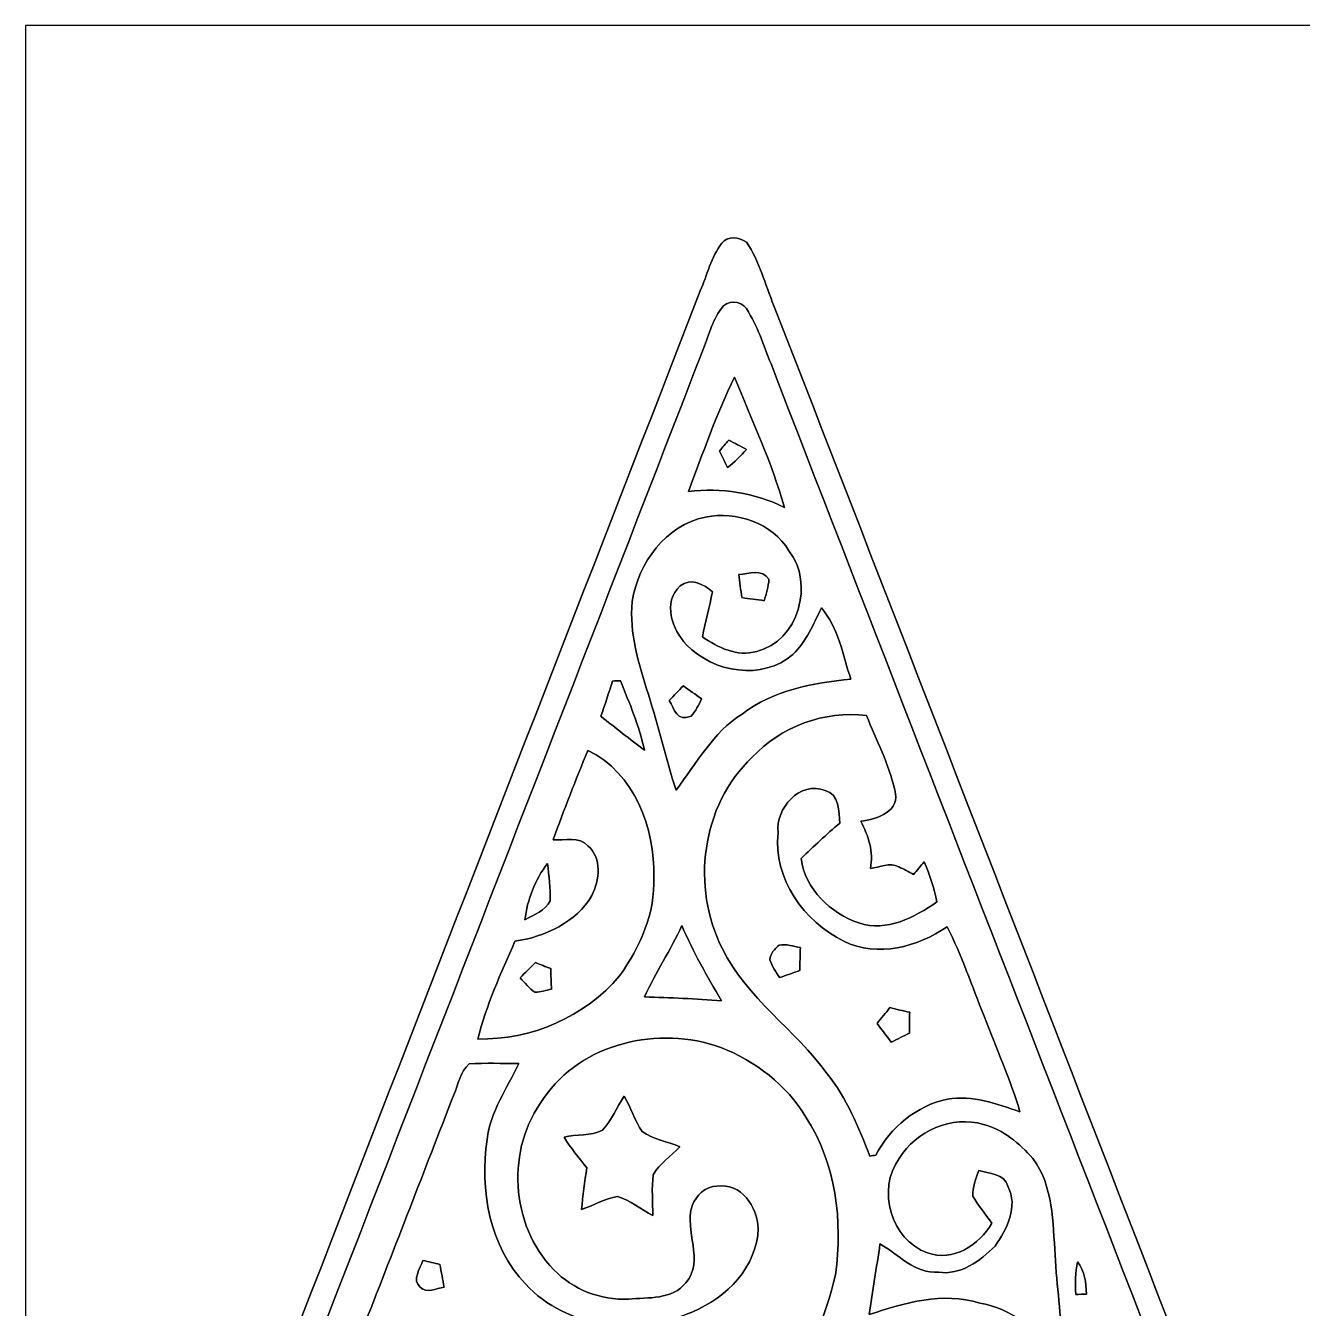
# Model space of a CAD drawing. Header units: centimetres. Extents: x -16.8 to 16.8, y -16.7 to 16.7.
# Drawn here: x -16.77 to -0.49, y 0.3 to 16.67 of the extents above; entities that cross this region are included whole.
import ezdxf

# ---------------------------------------------------------------- set-up
doc = ezdxf.new("R2010")
doc.units = ezdxf.units.CM
doc.header["$MEASUREMENT"] = 0
doc.layers.add('Layer 1', color=7, linetype='Continuous')

msp = doc.modelspace()

# ---------------------------------------------------------------- linework, layer by layer
at = {"layer": 'Layer 1', "color": 7}
for points, knots in [([(-16.77458, 16.66875), (-16.77458, 16.66875), (16.77458, 16.66875), (16.77458, 16.66875), (16.77458, 16.66875), (16.77458, 16.66875), (16.77458, -16.66875), (16.77458, -16.66875), (16.77458, -16.66875), (16.77458, -16.66875), (-16.77458, -16.66875), (-16.77458, -16.66875), (-16.77458, -16.66875), (-16.77458, -16.66875), (-16.77458, 16.66875), (-16.77458, 16.66875), (-16.77458, 16.66875), (-16.77458, 16.66875), (-16.77458, 16.66875), (-16.77458, 16.66875)], [0, 0, 0, 0, 0.16666667, 0.16666667, 0.16666667, 0.16666667, 0.33333333, 0.33333333, 0.33333333, 0.33333333, 0.5, 0.5, 0.5, 0.5, 0.66666667, 0.66666667, 0.66666667, 0.66666667, 1, 1, 1, 1]), ([(-7.89446, 13.89133), (-8.03275, 13.71424), (-8.08143, 13.48669), (-8.16822, 13.28244), (-8.16822, 13.28244), (-10.81546, 6.47418), (-13.45706, -0.3362), (-16.09901, -7.14622), (-16.09901, -7.14622), (-16.17733, -7.29686), (-16.14488, -7.5759), (-15.93003, -7.56779), (-15.93003, -7.56779), (-13.62816, -7.57167), (-11.32558, -7.55967), (-9.02335, -7.57167), (-9.02335, -7.57167), (-8.99654, -7.59636), (-8.96938, -7.62141), (-8.94256, -7.64681), (-8.94256, -7.64681), (-8.92281, -8.12306), (-9.03746, -8.61131), (-8.90482, -9.07874), (-8.90482, -9.07874), (-8.77111, -9.19621), (-8.57462, -9.13483), (-8.41446, -9.15811), (-8.41446, -9.15811), (-7.82179, -9.15987), (-7.22912, -9.14894), (-6.63646, -9.16023), (-6.63646, -9.16023), (-6.52251, -9.00218), (-6.51616, -8.80251), (-6.49288, -8.6166), (-6.49288, -8.6166), (-6.64245, -8.68786), (-6.78886, -8.78911), (-6.9663, -8.76265), (-6.9663, -8.76265), (-7.49582, -8.77676), (-8.02605, -8.77746), (-8.55521, -8.76124), (-8.55521, -8.76124), (-8.67798, -8.77817), (-8.85155, -8.73795), (-8.87977, -8.59614), (-8.87977, -8.59614), (-8.95773, -8.16187), (-8.84449, -7.71596), (-8.92034, -7.28239), (-8.92034, -7.28239), (-11.00949, -7.28733), (-13.09899, -7.28345), (-15.18814, -7.28627), (-15.18814, -7.28627), (-15.33807, -7.25911), (-15.54445, -7.32578), (-15.65593, -7.18891), (-15.65593, -7.18891), (-15.73036, -7.10918), (-15.71061, -6.99382), (-15.67674, -6.90139), (-15.67674, -6.90139), (-13.16461, -0.42968), (-10.65001, 6.04097), (-8.13999, 12.51373), (-8.13999, 12.51373), (-8.06485, 12.69541), (-8.0204, 12.89438), (-7.90434, 13.05631), (-7.90434, 13.05631), (-7.83061, 13.16637), (-7.65563, 13.16778), (-7.58014, 13.05948), (-7.58014, 13.05948), (-7.44079, 12.84005), (-7.36141, 12.59099), (-7.26652, 12.35075), (-7.26652, 12.35075), (-4.87504, 6.17185), (-2.46803, -0.00106), (-0.07796, -6.18067), (-0.07796, -6.18067), (0.04516, -6.50346), (0.1972, -6.81814), (0.26317, -7.15963), (0.26317, -7.15963), (0.11959, -7.22701), (-0.02434, -7.31485), (-0.19226, -7.28521), (-0.19226, -7.28521), (-2.31775, -7.29333), (-4.44324, -7.26934), (-6.56872, -7.2958), (-6.56872, -7.2958), (-6.57437, -7.39493), (-6.57931, -7.49441), (-6.58354, -7.5946), (-6.58354, -7.5946), (-4.21323, -7.51911), (-1.83868, -7.61048), (0.53164, -7.54803), (0.53164, -7.54803), (0.74154, -7.48806), (0.67663, -7.22348), (0.60466, -7.08025), (0.60466, -7.08025), (-2.01154, -0.35736), (-4.61398, 6.37117), (-7.22912, 13.09441), (-7.22912, 13.09441), (-7.34307, 13.36604), (-7.4108, 13.66026), (-7.58014, 13.90544), (-7.58014, 13.90544), (-7.66833, 13.97035), (-7.82567, 13.99222), (-7.89446, 13.89133), (-7.89446, 13.89133), (-7.89446, 13.89133), (-7.89446, 13.89133), (-7.89446, 13.89133)], [0, 0, 0, 0, 0.03125, 0.03125, 0.03125, 0.03125, 0.0625, 0.0625, 0.0625, 0.0625, 0.09375, 0.09375, 0.09375, 0.09375, 0.125, 0.125, 0.125, 0.125, 0.15625, 0.15625, 0.15625, 0.15625, 0.1875, 0.1875, 0.1875, 0.1875, 0.21875, 0.21875, 0.21875, 0.21875, 0.25, 0.25, 0.25, 0.25, 0.28125, 0.28125, 0.28125, 0.28125, 0.3125, 0.3125, 0.3125, 0.3125, 0.34375, 0.34375, 0.34375, 0.34375, 0.375, 0.375, 0.375, 0.375, 0.40625, 0.40625, 0.40625, 0.40625, 0.4375, 0.4375, 0.4375, 0.4375, 0.46875, 0.46875, 0.46875, 0.46875, 0.5, 0.5, 0.5, 0.5, 0.53125, 0.53125, 0.53125, 0.53125, 0.5625, 0.5625, 0.5625, 0.5625, 0.59375, 0.59375, 0.59375, 0.59375, 0.625, 0.625, 0.625, 0.625, 0.65625, 0.65625, 0.65625, 0.65625, 0.6875, 0.6875, 0.6875, 0.6875, 0.71875, 0.71875, 0.71875, 0.71875, 0.75, 0.75, 0.75, 0.75, 0.78125, 0.78125, 0.78125, 0.78125, 0.8125, 0.8125, 0.8125, 0.8125, 0.84375, 0.84375, 0.84375, 0.84375, 0.875, 0.875, 0.875, 0.875, 0.90625, 0.90625, 0.90625, 0.90625, 0.9375, 0.9375, 0.9375, 0.9375, 1, 1, 1, 1]), ([(-8.31956, 10.7248), (-7.89905, 10.77136), (-7.47571, 10.70751), (-7.09577, 10.52089), (-7.09577, 10.52089), (-7.25664, 11.09239), (-7.50958, 11.63355), (-7.73113, 12.18318), (-7.73113, 12.18318), (-7.96572, 11.71399), (-8.13153, 11.21339), (-8.31956, 10.7248), (-8.31956, 10.7248), (-8.31956, 10.7248), (-8.31956, 10.7248), (-8.31956, 10.7248)], [0, 0, 0, 0, 0.2, 0.2, 0.2, 0.2, 0.4, 0.4, 0.4, 0.4, 0.6, 0.6, 0.6, 0.6, 1, 1, 1, 1]), ([(-7.80591, 11.37885), (-7.73042, 11.34004), (-7.65493, 11.30124), (-7.57978, 11.26102), (-7.57978, 11.26102), (-7.65246, 11.176), (-7.73218, 11.09663), (-7.82214, 11.02995), (-7.82214, 11.02995), (-7.85566, 11.10015), (-7.88917, 11.17), (-7.92304, 11.23985), (-7.92304, 11.23985), (-7.88423, 11.28607), (-7.84507, 11.33263), (-7.80591, 11.37885)], [0, 0, 0, 0, 0.2, 0.2, 0.2, 0.2, 0.4, 0.4, 0.4, 0.4, 0.6, 0.6, 0.6, 0.6, 1, 1, 1, 1]), ([(-8.10154, 10.39671), (-8.60601, 10.29617), (-8.96197, 9.8104), (-9.03781, 9.32004), (-9.03781, 9.32004), (-9.07768, 8.91328), (-8.95209, 8.51676), (-8.83109, 8.134), (-8.83109, 8.134), (-8.70444, 7.72936), (-8.60778, 7.31591), (-8.47831, 6.91197), (-8.47831, 6.91197), (-8.21796, 7.25135), (-8.0077, 7.64787), (-7.63623, 7.88317), (-7.63623, 7.88317), (-7.24006, 8.18903), (-6.73382, 8.27934), (-6.24805, 8.32802), (-6.24805, 8.32802), (-6.35106, 8.63529), (-6.40433, 8.98631), (-6.62305, 9.23643), (-6.62305, 9.23643), (-6.72712, 9.03041), (-6.81708, 8.80639), (-6.98712, 8.64447), (-6.98712, 8.64447), (-7.3727, 8.3058), (-8.00382, 8.41199), (-8.34355, 8.76617), (-8.34355, 8.76617), (-8.52805, 8.95985), (-8.65258, 9.30698), (-8.42398, 9.51759), (-8.42398, 9.51759), (-8.29628, 9.63013), (-8.11953, 9.53876), (-8.01194, 9.4428), (-8.01194, 9.4428), (-8.05427, 9.2516), (-8.10154, 9.06145), (-8.14246, 8.86954), (-8.14246, 8.86954), (-7.94244, 8.73125), (-7.69938, 8.6106), (-7.44855, 8.68257), (-7.44855, 8.68257), (-6.91762, 8.81062), (-6.70948, 9.55181), (-7.03721, 9.96597), (-7.03721, 9.96597), (-7.24747, 10.31981), (-7.71137, 10.47715), (-8.10154, 10.39671), (-8.10154, 10.39671), (-8.10154, 10.39671), (-8.10154, 10.39671), (-8.10154, 10.39671)], [0, 0, 0, 0, 0.0625, 0.0625, 0.0625, 0.0625, 0.125, 0.125, 0.125, 0.125, 0.1875, 0.1875, 0.1875, 0.1875, 0.25, 0.25, 0.25, 0.25, 0.3125, 0.3125, 0.3125, 0.3125, 0.375, 0.375, 0.375, 0.375, 0.4375, 0.4375, 0.4375, 0.4375, 0.5, 0.5, 0.5, 0.5, 0.5625, 0.5625, 0.5625, 0.5625, 0.625, 0.625, 0.625, 0.625, 0.6875, 0.6875, 0.6875, 0.6875, 0.75, 0.75, 0.75, 0.75, 0.8125, 0.8125, 0.8125, 0.8125, 0.875, 0.875, 0.875, 0.875, 1, 1, 1, 1]), ([(-7.67891, 9.66329), (-7.54627, 9.67775), (-7.38364, 9.73596), (-7.29298, 9.60367), (-7.29298, 9.60367), (-7.29721, 9.50948), (-7.32896, 9.41987), (-7.35259, 9.32956), (-7.35259, 9.32956), (-7.44961, 9.34367), (-7.54239, 9.35496), (-7.63834, 9.36837), (-7.63834, 9.36837), (-7.65246, 9.46644), (-7.66621, 9.56557), (-7.67891, 9.66329)], [0, 0, 0, 0, 0.2, 0.2, 0.2, 0.2, 0.4, 0.4, 0.4, 0.4, 0.6, 0.6, 0.6, 0.6, 1, 1, 1, 1]), ([(-9.28758, 8.30404), (-9.33626, 8.15411), (-9.38495, 8.00347), (-9.43681, 7.85424), (-9.43681, 7.85424), (-9.25371, 7.70749), (-9.06745, 7.56461), (-8.88083, 7.42209), (-8.88083, 7.42209), (-8.94891, 7.72795), (-9.06956, 8.0197), (-9.18774, 8.30897), (-9.18774, 8.30897), (-9.21279, 8.30792), (-9.26253, 8.30545), (-9.28758, 8.30404), (-9.28758, 8.30404), (-9.28758, 8.30404), (-9.28758, 8.30404), (-9.28758, 8.30404)], [0, 0, 0, 0, 0.16666667, 0.16666667, 0.16666667, 0.16666667, 0.33333333, 0.33333333, 0.33333333, 0.33333333, 0.5, 0.5, 0.5, 0.5, 0.66666667, 0.66666667, 0.66666667, 0.66666667, 1, 1, 1, 1]), ([(-8.56474, 8.05674), (-8.50406, 8.11883), (-8.44479, 8.18197), (-8.38482, 8.24477), (-8.38482, 8.24477), (-8.30827, 8.18762), (-8.23066, 8.13153), (-8.15199, 8.07685), (-8.15199, 8.07685), (-8.19079, 7.99994), (-8.22537, 7.91845), (-8.28604, 7.8553), (-8.28604, 7.8553), (-8.46526, 7.77875), (-8.50124, 7.9502), (-8.56474, 8.05674)], [0, 0, 0, 0, 0.2, 0.2, 0.2, 0.2, 0.4, 0.4, 0.4, 0.4, 0.6, 0.6, 0.6, 0.6, 1, 1, 1, 1]), ([(-7.50782, 7.33107), (-8.15869, 6.71654), (-8.28675, 5.67161), (-7.88635, 4.88562), (-7.88635, 4.88562), (-7.57132, 4.25238), (-6.95995, 3.85374), (-6.55038, 3.29212), (-6.55038, 3.29212), (-6.30202, 2.97991), (-6.14751, 2.6095), (-6.00534, 2.24049), (-6.00534, 2.24049), (-5.98629, 2.24367), (-5.94889, 2.25002), (-5.93019, 2.25354), (-5.93019, 2.25354), (-5.74322, 2.60562), (-5.41055, 2.88819), (-5.01544, 2.96757), (-5.01544, 2.96757), (-4.69618, 3.0226), (-4.38926, 2.90759), (-4.09222, 2.80811), (-4.09222, 2.80811), (-4.21287, 3.22545), (-4.39455, 3.62091), (-4.54766, 4.02625), (-4.54766, 4.02625), (-4.70288, 4.40831), (-4.83129, 4.80236), (-5.02073, 5.16925), (-5.02073, 5.16925), (-5.4042, 4.90855), (-5.89527, 4.77308), (-6.33871, 4.98263), (-6.33871, 4.98263), (-6.84248, 5.23452), (-7.24076, 5.78309), (-7.17691, 6.36693), (-7.17691, 6.36693), (-7.21078, 6.67914), (-6.9028, 7.03615), (-6.57366, 6.90562), (-6.57366, 6.90562), (-6.39304, 6.86364), (-6.40539, 6.63116), (-6.38775, 6.49182), (-6.38775, 6.49182), (-6.55849, 6.34718), (-6.72218, 6.19513), (-6.88199, 6.0385), (-6.88199, 6.0385), (-6.83225, 5.64586), (-6.50381, 5.3407), (-6.14433, 5.21617), (-6.14433, 5.21617), (-5.79155, 5.09976), (-5.43207, 5.28779), (-5.1495, 5.4864), (-5.1495, 5.4864), (-5.18724, 5.66138), (-5.23981, 5.83283), (-5.31107, 5.99722), (-5.31107, 5.99722), (-5.35728, 5.9436), (-5.40209, 5.88857), (-5.44795, 5.83424), (-5.44795, 5.83424), (-5.51074, 5.86811), (-5.57248, 5.90409), (-5.63704, 5.93302), (-5.63704, 5.93302), (-5.7531, 5.99264), (-5.88116, 5.92914), (-5.99899, 5.91044), (-5.99899, 5.91044), (-5.95418, 6.12563), (-6.02615, 6.32813), (-6.1214, 6.51651), (-6.1214, 6.51651), (-5.92102, 6.53944), (-5.59858, 6.64175), (-5.68854, 6.91621), (-5.68854, 6.91621), (-5.76016, 7.24676), (-5.9242, 7.5505), (-6.04838, 7.86377), (-6.04838, 7.86377), (-6.58777, 7.9308), (-7.13775, 7.72513), (-7.50782, 7.33107), (-7.50782, 7.33107), (-7.50782, 7.33107), (-7.50782, 7.33107), (-7.50782, 7.33107)], [0, 0, 0, 0, 0.04, 0.04, 0.04, 0.04, 0.08, 0.08, 0.08, 0.08, 0.12, 0.12, 0.12, 0.12, 0.16, 0.16, 0.16, 0.16, 0.2, 0.2, 0.2, 0.2, 0.24, 0.24, 0.24, 0.24, 0.28, 0.28, 0.28, 0.28, 0.32, 0.32, 0.32, 0.32, 0.36, 0.36, 0.36, 0.36, 0.4, 0.4, 0.4, 0.4, 0.44, 0.44, 0.44, 0.44, 0.48, 0.48, 0.48, 0.48, 0.52, 0.52, 0.52, 0.52, 0.56, 0.56, 0.56, 0.56, 0.6, 0.6, 0.6, 0.6, 0.64, 0.64, 0.64, 0.64, 0.68, 0.68, 0.68, 0.68, 0.72, 0.72, 0.72, 0.72, 0.76, 0.76, 0.76, 0.76, 0.8, 0.8, 0.8, 0.8, 0.84, 0.84, 0.84, 0.84, 0.88, 0.88, 0.88, 0.88, 0.92, 0.92, 0.92, 0.92, 1, 1, 1, 1]), ([(-9.60332, 7.41821), (-9.75713, 7.04109), (-9.90847, 6.66291), (-10.04429, 6.27909), (-10.04429, 6.27909), (-9.89753, 6.26463), (-9.71197, 6.32531), (-9.60296, 6.20183), (-9.60296, 6.20183), (-9.41776, 6.04132), (-9.45409, 5.76439), (-9.55075, 5.56542), (-9.55075, 5.56542), (-9.75642, 5.22323), (-10.14942, 5.04119), (-10.53253, 4.98263), (-10.53253, 4.98263), (-10.7121, 4.57588), (-10.89801, 4.16772), (-11.00773, 3.73556), (-11.00773, 3.73556), (-10.32616, 3.72286), (-9.63718, 4.01496), (-9.19833, 4.54166), (-9.19833, 4.54166), (-8.93727, 4.90679), (-8.73972, 5.34458), (-8.76265, 5.80319), (-8.76265, 5.80319), (-8.74219, 6.4262), (-9.00924, 7.13564), (-9.60332, 7.41821), (-9.60332, 7.41821), (-9.60332, 7.41821), (-9.60332, 7.41821), (-9.60332, 7.41821)], [0, 0, 0, 0, 0.1, 0.1, 0.1, 0.1, 0.2, 0.2, 0.2, 0.2, 0.3, 0.3, 0.3, 0.3, 0.4, 0.4, 0.4, 0.4, 0.5, 0.5, 0.5, 0.5, 0.6, 0.6, 0.6, 0.6, 0.7, 0.7, 0.7, 0.7, 0.8, 0.8, 0.8, 0.8, 1, 1, 1, 1]), ([(-10.40518, 5.25462), (-10.29406, 5.32659), (-10.14377, 5.36998), (-10.08451, 5.49981), (-10.08451, 5.49981), (-10.08133, 5.65997), (-10.09509, 5.81907), (-10.11943, 5.97676), (-10.11943, 5.97676), (-10.27359, 5.76721), (-10.37802, 5.51392), (-10.40518, 5.25462), (-10.40518, 5.25462), (-10.40518, 5.25462), (-10.40518, 5.25462), (-10.40518, 5.25462)], [0, 0, 0, 0, 0.2, 0.2, 0.2, 0.2, 0.4, 0.4, 0.4, 0.4, 0.6, 0.6, 0.6, 0.6, 1, 1, 1, 1]), ([(-8.40423, 5.18301), (-8.54675, 4.87045), (-8.73901, 4.58399), (-8.88118, 4.27179), (-8.88118, 4.27179), (-8.5531, 4.26579), (-8.22537, 4.24815), (-7.89834, 4.2231), (-7.89834, 4.2231), (-8.08038, 4.53602), (-8.2617, 4.84964), (-8.40423, 5.18301), (-8.40423, 5.18301), (-8.40423, 5.18301), (-8.40423, 5.18301), (-8.40423, 5.18301)], [0, 0, 0, 0, 0.2, 0.2, 0.2, 0.2, 0.4, 0.4, 0.4, 0.4, 0.6, 0.6, 0.6, 0.6, 1, 1, 1, 1]), ([(-7.16174, 4.9336), (-7.07178, 4.95265), (-6.98041, 4.91631), (-6.89151, 4.90291), (-6.89151, 4.90291), (-6.89434, 4.80519), (-6.89716, 4.70711), (-6.89963, 4.60904), (-6.89963, 4.60904), (-6.98571, 4.57976), (-7.07143, 4.54942), (-7.1568, 4.51873), (-7.1568, 4.51873), (-7.20196, 4.59246), (-7.25664, 4.66302), (-7.28063, 4.74733), (-7.28063, 4.74733), (-7.28028, 4.82494), (-7.21678, 4.88562), (-7.16174, 4.9336)], [0, 0, 0, 0, 0.16666667, 0.16666667, 0.16666667, 0.16666667, 0.33333333, 0.33333333, 0.33333333, 0.33333333, 0.5, 0.5, 0.5, 0.5, 0.66666667, 0.66666667, 0.66666667, 0.66666667, 1, 1, 1, 1]), ([(-10.27148, 4.70994), (-10.20657, 4.68489), (-10.14201, 4.65914), (-10.0771, 4.63338), (-10.0771, 4.63338), (-10.07428, 4.56812), (-10.06934, 4.43794), (-10.06651, 4.37268), (-10.06651, 4.37268), (-10.13636, 4.35575), (-10.20586, 4.33458), (-10.27818, 4.33211), (-10.27818, 4.33211), (-10.35226, 4.38115), (-10.40694, 4.45311), (-10.46727, 4.51732), (-10.46727, 4.51732), (-10.40201, 4.58153), (-10.33674, 4.64573), (-10.27148, 4.70994)], [0, 0, 0, 0, 0.16666667, 0.16666667, 0.16666667, 0.16666667, 0.33333333, 0.33333333, 0.33333333, 0.33333333, 0.5, 0.5, 0.5, 0.5, 0.66666667, 0.66666667, 0.66666667, 0.66666667, 1, 1, 1, 1]), ([(-5.75063, 4.13561), (-5.66667, 4.11515), (-5.582, 4.0961), (-5.49734, 4.07705), (-5.49734, 4.07705), (-5.50051, 3.98815), (-5.50051, 3.8989), (-5.49875, 3.80965), (-5.49875, 3.80965), (-5.57777, 3.77331), (-5.65573, 3.73415), (-5.73264, 3.69323), (-5.73264, 3.69323), (-5.79332, 3.77366), (-5.85364, 3.85339), (-5.91432, 3.93312), (-5.91432, 3.93312), (-5.85893, 4.00015), (-5.8039, 4.06718), (-5.75063, 4.13561)], [0, 0, 0, 0, 0.16666667, 0.16666667, 0.16666667, 0.16666667, 0.33333333, 0.33333333, 0.33333333, 0.33333333, 0.5, 0.5, 0.5, 0.5, 0.66666667, 0.66666667, 0.66666667, 0.66666667, 1, 1, 1, 1]), ([(-10.16776, 2.97427), (-10.64789, 2.34033), (-10.59639, 1.36243), (-10.039, 0.79128), (-10.039, 0.79128), (-9.79241, 0.53728), (-9.43822, 0.39934), (-9.08403, 0.41663), (-9.08403, 0.41663), (-8.83603, 0.43744), (-8.52205, 0.40675), (-8.35166, 0.62583), (-8.35166, 0.62583), (-8.11071, 0.9077), (-8.37847, 1.2894), (-8.27193, 1.6069), (-8.27193, 1.6069), (-8.2236, 1.73919), (-8.10436, 1.85914), (-7.95549, 1.85596), (-7.95549, 1.85596), (-7.64928, 1.90923), (-7.43797, 1.58962), (-7.42844, 1.31904), (-7.42844, 1.31904), (-7.44679, 0.82832), (-7.8299, 0.43462), (-8.26523, 0.25541), (-8.26523, 0.25541), (-8.95526, -0.06103), (-9.87178, 0.02999), (-10.39671, 0.6096), (-10.39671, 0.6096), (-10.86238, 1.08761), (-10.98338, 1.81434), (-10.88778, 2.45286), (-10.88778, 2.45286), (-10.84756, 2.81164), (-10.63554, 3.10515), (-10.48385, 3.42089), (-10.48385, 3.42089), (-10.69552, 3.42441), (-10.90718, 3.43112), (-11.1185, 3.41877), (-11.1185, 3.41877), (-11.23068, 3.31682), (-11.25432, 3.15454), (-11.31394, 3.02119), (-11.31394, 3.02119), (-11.68964, 2.05564), (-12.06112, 1.08832), (-12.44, 0.12418), (-12.44, 0.12418), (-12.46611, 0.02434), (-12.52608, -0.0949), (-12.46999, -0.19332), (-12.46999, -0.19332), (-11.72774, -1.2319), (-10.41506, -1.87149), (-9.13412, -1.69016), (-9.13412, -1.69016), (-8.76864, -1.6316), (-8.37318, -1.57974), (-8.07297, -1.34303), (-8.07297, -1.34303), (-8.19362, -1.20897), (-8.31215, -1.07244), (-8.4268, -0.9331), (-8.4268, -0.9331), (-8.2169, -0.8823), (-7.99289, -0.8823), (-7.78828, -0.81562), (-7.78828, -0.81562), (-7.66057, -0.67663), (-7.58014, -0.50165), (-7.487, -0.33937), (-7.487, -0.33937), (-7.46337, -0.33831), (-7.41609, -0.33584), (-7.39246, -0.33479), (-7.39246, -0.33479), (-7.33989, -0.47519), (-7.28451, -0.61454), (-7.22595, -0.75283), (-7.22595, -0.75283), (-6.78321, -0.3877), (-6.57578, 0.18803), (-6.44313, 0.72743), (-6.44313, 0.72743), (-6.35, 1.4097), (-6.43643, 2.15159), (-6.82237, 2.7372), (-6.82237, 2.7372), (-7.06543, 3.14889), (-7.46619, 3.45546), (-7.90822, 3.62797), (-7.90822, 3.62797), (-8.69068, 3.90984), (-9.69257, 3.69041), (-10.16776, 2.97427), (-10.16776, 2.97427), (-10.16776, 2.97427), (-10.16776, 2.97427), (-10.16776, 2.97427)], [0, 0, 0, 0, 0.03703704, 0.03703704, 0.03703704, 0.03703704, 0.07407407, 0.07407407, 0.07407407, 0.07407407, 0.11111111, 0.11111111, 0.11111111, 0.11111111, 0.14814815, 0.14814815, 0.14814815, 0.14814815, 0.18518519, 0.18518519, 0.18518519, 0.18518519, 0.22222222, 0.22222222, 0.22222222, 0.22222222, 0.25925926, 0.25925926, 0.25925926, 0.25925926, 0.2962963, 0.2962963, 0.2962963, 0.2962963, 0.33333333, 0.33333333, 0.33333333, 0.33333333, 0.37037037, 0.37037037, 0.37037037, 0.37037037, 0.40740741, 0.40740741, 0.40740741, 0.40740741, 0.44444444, 0.44444444, 0.44444444, 0.44444444, 0.48148148, 0.48148148, 0.48148148, 0.48148148, 0.51851852, 0.51851852, 0.51851852, 0.51851852, 0.55555556, 0.55555556, 0.55555556, 0.55555556, 0.59259259, 0.59259259, 0.59259259, 0.59259259, 0.62962963, 0.62962963, 0.62962963, 0.62962963, 0.66666667, 0.66666667, 0.66666667, 0.66666667, 0.7037037, 0.7037037, 0.7037037, 0.7037037, 0.74074074, 0.74074074, 0.74074074, 0.74074074, 0.77777778, 0.77777778, 0.77777778, 0.77777778, 0.81481481, 0.81481481, 0.81481481, 0.81481481, 0.85185185, 0.85185185, 0.85185185, 0.85185185, 0.88888889, 0.88888889, 0.88888889, 0.88888889, 0.92592593, 0.92592593, 0.92592593, 0.92592593, 1, 1, 1, 1]), ([(-9.4174, 2.57351), (-9.29746, 2.69769), (-9.23431, 2.86385), (-9.14153, 3.00743), (-9.14153, 3.00743), (-9.04804, 2.86526), (-9.00959, 2.6924), (-8.90905, 2.55517), (-8.90905, 2.55517), (-8.76935, 2.45216), (-8.58767, 2.42817), (-8.42963, 2.35973), (-8.42963, 2.35973), (-8.53899, 2.23908), (-8.69174, 2.14983), (-8.76829, 2.00272), (-8.76829, 2.00272), (-8.79122, 1.83056), (-8.77499, 1.65523), (-8.77499, 1.48131), (-8.77499, 1.48131), (-8.92739, 1.55928), (-9.0611, 1.67711), (-9.22584, 1.72685), (-9.22584, 1.72685), (-9.38671, 1.69757), (-9.53135, 1.61325), (-9.68446, 1.55822), (-9.68446, 1.55822), (-9.66717, 1.73708), (-9.64142, 1.91452), (-9.61708, 2.09268), (-9.61708, 2.09268), (-9.71762, 2.22003), (-9.82345, 2.3435), (-9.90671, 2.4832), (-9.90671, 2.4832), (-9.74831, 2.52483), (-9.56416, 2.49132), (-9.4174, 2.57351)], [0, 0, 0, 0, 0.09090909, 0.09090909, 0.09090909, 0.09090909, 0.18181818, 0.18181818, 0.18181818, 0.18181818, 0.27272727, 0.27272727, 0.27272727, 0.27272727, 0.36363636, 0.36363636, 0.36363636, 0.36363636, 0.45454545, 0.45454545, 0.45454545, 0.45454545, 0.54545455, 0.54545455, 0.54545455, 0.54545455, 0.63636364, 0.63636364, 0.63636364, 0.63636364, 0.72727273, 0.72727273, 0.72727273, 0.72727273, 0.81818182, 0.81818182, 0.81818182, 0.81818182, 1, 1, 1, 1]), ([(-5.6321, 2.21156), (-5.91573, 1.81504), (-5.74111, 1.1744), (-5.27191, 1.00577), (-5.27191, 1.00577), (-4.94736, 0.88935), (-4.60657, 1.10525), (-4.44853, 1.38571), (-4.44853, 1.38571), (-4.53073, 1.4986), (-4.6228, 1.6062), (-4.69053, 1.72826), (-4.69053, 1.72826), (-4.69583, 1.84397), (-4.65596, 1.95121), (-4.61539, 2.05634), (-4.61539, 2.05634), (-4.48733, 2.01718), (-4.2866, 2.02142), (-4.24462, 1.85596), (-4.24462, 1.85596), (-4.10986, 1.59949), (-4.25697, 1.30493), (-4.40831, 1.0922), (-4.40831, 1.0922), (-4.59811, 0.90311), (-4.84576, 0.71684), (-5.13186, 0.75883), (-5.13186, 0.75883), (-5.43207, 0.73907), (-5.63563, 0.98425), (-5.87657, 1.11972), (-5.87657, 1.11972), (-5.91785, 0.81844), (-5.97429, 0.51929), (-6.01557, 0.21766), (-6.01557, 0.21766), (-5.56401, 0.37112), (-5.07824, 0.50906), (-4.6041, 0.36618), (-4.6041, 0.36618), (-4.20582, 0.30127), (-3.90208, 0.0194), (-3.5687, -0.1845), (-3.5687, -0.1845), (-3.55353, 0.2032), (-3.62514, 0.58843), (-3.64102, 0.97508), (-3.64102, 0.97508), (-3.67453, 1.39277), (-3.66183, 1.85984), (-3.92748, 2.21192), (-3.92748, 2.21192), (-4.09575, 2.40242), (-4.30389, 2.58198), (-4.55542, 2.64548), (-4.55542, 2.64548), (-4.959, 2.76648), (-5.41514, 2.56469), (-5.6321, 2.21156), (-5.6321, 2.21156), (-5.6321, 2.21156), (-5.6321, 2.21156), (-5.6321, 2.21156)], [0, 0, 0, 0, 0.05882353, 0.05882353, 0.05882353, 0.05882353, 0.11764706, 0.11764706, 0.11764706, 0.11764706, 0.17647059, 0.17647059, 0.17647059, 0.17647059, 0.23529412, 0.23529412, 0.23529412, 0.23529412, 0.29411765, 0.29411765, 0.29411765, 0.29411765, 0.35294118, 0.35294118, 0.35294118, 0.35294118, 0.41176471, 0.41176471, 0.41176471, 0.41176471, 0.47058824, 0.47058824, 0.47058824, 0.47058824, 0.52941176, 0.52941176, 0.52941176, 0.52941176, 0.58823529, 0.58823529, 0.58823529, 0.58823529, 0.64705882, 0.64705882, 0.64705882, 0.64705882, 0.70588235, 0.70588235, 0.70588235, 0.70588235, 0.76470588, 0.76470588, 0.76470588, 0.76470588, 0.82352941, 0.82352941, 0.82352941, 0.82352941, 0.88235294, 0.88235294, 0.88235294, 0.88235294, 1, 1, 1, 1]), ([(-11.70658, 0.91052), (-11.63461, 0.89323), (-11.56229, 0.87559), (-11.48997, 0.85796), (-11.48997, 0.85796), (-11.47269, 0.76094), (-11.45434, 0.66393), (-11.43741, 0.56656), (-11.43741, 0.56656), (-11.53548, 0.55563), (-11.66213, 0.47942), (-11.74221, 0.56938), (-11.74221, 0.56938), (-11.85122, 0.66146), (-11.74009, 0.80574), (-11.70658, 0.91052)], [0, 0, 0, 0, 0.2, 0.2, 0.2, 0.2, 0.4, 0.4, 0.4, 0.4, 0.6, 0.6, 0.6, 0.6, 1, 1, 1, 1]), ([(-3.35844, 0.89253), (-3.38455, 0.75565), (-3.38773, 0.6156), (-3.37961, 0.47625), (-3.37961, 0.47625), (-3.34504, 0.47696), (-3.27625, 0.47766), (-3.24203, 0.47837), (-3.24203, 0.47837), (-3.24838, 0.62512), (-3.26002, 0.77576), (-3.35844, 0.89253), (-3.35844, 0.89253), (-3.35844, 0.89253), (-3.35844, 0.89253), (-3.35844, 0.89253)], [0, 0, 0, 0, 0.2, 0.2, 0.2, 0.2, 0.4, 0.4, 0.4, 0.4, 0.6, 0.6, 0.6, 0.6, 1, 1, 1, 1])]:
    msp.add_open_spline(points, degree=3, knots=knots, dxfattribs=at)
at = {"layer": 'Layer 1', "color": 251}
for points, knots in [([(-7.89446, 13.89133), (-7.82567, 13.99222), (-7.66833, 13.97035), (-7.58014, 13.90544), (-7.58014, 13.90544), (-7.4108, 13.66026), (-7.34307, 13.36604), (-7.22912, 13.09441), (-7.22912, 13.09441), (-4.61398, 6.37117), (-2.01154, -0.35736), (0.60466, -7.08025), (0.60466, -7.08025), (0.67663, -7.22348), (0.74154, -7.48806), (0.53164, -7.54803), (0.53164, -7.54803), (-1.83868, -7.61048), (-4.21323, -7.51911), (-6.58354, -7.5946), (-6.58354, -7.5946), (-6.57931, -7.49441), (-6.57437, -7.39493), (-6.56872, -7.2958), (-6.56872, -7.2958), (-4.44324, -7.26934), (-2.31775, -7.29333), (-0.19226, -7.28521), (-0.19226, -7.28521), (-0.02434, -7.31485), (0.11959, -7.22701), (0.26317, -7.15963), (0.26317, -7.15963), (0.1972, -6.81814), (0.04516, -6.50346), (-0.07796, -6.18067), (-0.07796, -6.18067), (-2.46803, -0.00106), (-4.87504, 6.17185), (-7.26652, 12.35075), (-7.26652, 12.35075), (-7.36141, 12.59099), (-7.44079, 12.84005), (-7.58014, 13.05948), (-7.58014, 13.05948), (-7.65563, 13.16778), (-7.83061, 13.16637), (-7.90434, 13.05631), (-7.90434, 13.05631), (-8.0204, 12.89438), (-8.06485, 12.69541), (-8.13999, 12.51373), (-8.13999, 12.51373), (-10.65001, 6.04097), (-13.16461, -0.42968), (-15.67674, -6.90139), (-15.67674, -6.90139), (-15.71061, -6.99382), (-15.73036, -7.10918), (-15.65593, -7.18891), (-15.65593, -7.18891), (-15.54445, -7.32578), (-15.33807, -7.25911), (-15.18814, -7.28627), (-15.18814, -7.28627), (-13.09899, -7.28345), (-11.00949, -7.28733), (-8.92034, -7.28239), (-8.92034, -7.28239), (-8.84449, -7.71596), (-8.95773, -8.16187), (-8.87977, -8.59614), (-8.87977, -8.59614), (-8.85155, -8.73795), (-8.67798, -8.77817), (-8.55521, -8.76124), (-8.55521, -8.76124), (-8.02605, -8.77746), (-7.49582, -8.77676), (-6.9663, -8.76265), (-6.9663, -8.76265), (-6.78886, -8.78911), (-6.64245, -8.68786), (-6.49288, -8.6166), (-6.49288, -8.6166), (-6.51616, -8.80251), (-6.52251, -9.00218), (-6.63646, -9.16023), (-6.63646, -9.16023), (-7.22912, -9.14894), (-7.82179, -9.15987), (-8.41446, -9.15811), (-8.41446, -9.15811), (-8.57462, -9.13483), (-8.77111, -9.19621), (-8.90482, -9.07874), (-8.90482, -9.07874), (-9.03746, -8.61131), (-8.92281, -8.12306), (-8.94256, -7.64681), (-8.94256, -7.64681), (-8.96938, -7.62141), (-8.99654, -7.59636), (-9.02335, -7.57167), (-9.02335, -7.57167), (-11.32558, -7.55967), (-13.62816, -7.57167), (-15.93003, -7.56779), (-15.93003, -7.56779), (-16.14488, -7.5759), (-16.17733, -7.29686), (-16.09901, -7.14622), (-16.09901, -7.14622), (-13.45706, -0.3362), (-10.81546, 6.47418), (-8.16822, 13.28244), (-8.16822, 13.28244), (-8.08143, 13.48669), (-8.03275, 13.71424), (-7.89446, 13.89133)], [0, 0, 0, 0, 0.03225806, 0.03225806, 0.03225806, 0.03225806, 0.06451613, 0.06451613, 0.06451613, 0.06451613, 0.09677419, 0.09677419, 0.09677419, 0.09677419, 0.12903226, 0.12903226, 0.12903226, 0.12903226, 0.16129032, 0.16129032, 0.16129032, 0.16129032, 0.19354839, 0.19354839, 0.19354839, 0.19354839, 0.22580645, 0.22580645, 0.22580645, 0.22580645, 0.25806452, 0.25806452, 0.25806452, 0.25806452, 0.29032258, 0.29032258, 0.29032258, 0.29032258, 0.32258065, 0.32258065, 0.32258065, 0.32258065, 0.35483871, 0.35483871, 0.35483871, 0.35483871, 0.38709677, 0.38709677, 0.38709677, 0.38709677, 0.41935484, 0.41935484, 0.41935484, 0.41935484, 0.4516129, 0.4516129, 0.4516129, 0.4516129, 0.48387097, 0.48387097, 0.48387097, 0.48387097, 0.51612903, 0.51612903, 0.51612903, 0.51612903, 0.5483871, 0.5483871, 0.5483871, 0.5483871, 0.58064516, 0.58064516, 0.58064516, 0.58064516, 0.61290323, 0.61290323, 0.61290323, 0.61290323, 0.64516129, 0.64516129, 0.64516129, 0.64516129, 0.67741935, 0.67741935, 0.67741935, 0.67741935, 0.70967742, 0.70967742, 0.70967742, 0.70967742, 0.74193548, 0.74193548, 0.74193548, 0.74193548, 0.77419355, 0.77419355, 0.77419355, 0.77419355, 0.80645161, 0.80645161, 0.80645161, 0.80645161, 0.83870968, 0.83870968, 0.83870968, 0.83870968, 0.87096774, 0.87096774, 0.87096774, 0.87096774, 0.90322581, 0.90322581, 0.90322581, 0.90322581, 0.93548387, 0.93548387, 0.93548387, 0.93548387, 1, 1, 1, 1]), ([(-8.31956, 10.7248), (-8.13153, 11.21339), (-7.96572, 11.71399), (-7.73113, 12.18318), (-7.73113, 12.18318), (-7.50958, 11.63355), (-7.25664, 11.09239), (-7.09577, 10.52089), (-7.09577, 10.52089), (-7.47571, 10.70751), (-7.89905, 10.77136), (-8.31956, 10.7248), (-8.31956, 10.7248), (-8.31956, 10.7248), (-8.31956, 10.7248), (-8.31956, 10.7248)], [0, 0, 0, 0, 0.2, 0.2, 0.2, 0.2, 0.4, 0.4, 0.4, 0.4, 0.6, 0.6, 0.6, 0.6, 1, 1, 1, 1]), ([(-7.80591, 11.37885), (-7.84507, 11.33263), (-7.88423, 11.28607), (-7.92304, 11.23985), (-7.92304, 11.23985), (-7.88917, 11.17), (-7.85566, 11.10015), (-7.82214, 11.02995), (-7.82214, 11.02995), (-7.73218, 11.09663), (-7.65246, 11.176), (-7.57978, 11.26102), (-7.57978, 11.26102), (-7.65493, 11.30124), (-7.73042, 11.34004), (-7.80591, 11.37885)], [0, 0, 0, 0, 0.2, 0.2, 0.2, 0.2, 0.4, 0.4, 0.4, 0.4, 0.6, 0.6, 0.6, 0.6, 1, 1, 1, 1]), ([(-8.10154, 10.39671), (-7.71137, 10.47715), (-7.24747, 10.31981), (-7.03721, 9.96597), (-7.03721, 9.96597), (-6.70948, 9.55181), (-6.91762, 8.81062), (-7.44855, 8.68257), (-7.44855, 8.68257), (-7.69938, 8.6106), (-7.94244, 8.73125), (-8.14246, 8.86954), (-8.14246, 8.86954), (-8.10154, 9.06145), (-8.05427, 9.2516), (-8.01194, 9.4428), (-8.01194, 9.4428), (-8.11953, 9.53876), (-8.29628, 9.63013), (-8.42398, 9.51759), (-8.42398, 9.51759), (-8.65258, 9.30698), (-8.52805, 8.95985), (-8.34355, 8.76617), (-8.34355, 8.76617), (-8.00382, 8.41199), (-7.3727, 8.3058), (-6.98712, 8.64447), (-6.98712, 8.64447), (-6.81708, 8.80639), (-6.72712, 9.03041), (-6.62305, 9.23643), (-6.62305, 9.23643), (-6.40433, 8.98631), (-6.35106, 8.63529), (-6.24805, 8.32802), (-6.24805, 8.32802), (-6.73382, 8.27934), (-7.24006, 8.18903), (-7.63623, 7.88317), (-7.63623, 7.88317), (-8.0077, 7.64787), (-8.21796, 7.25135), (-8.47831, 6.91197), (-8.47831, 6.91197), (-8.60778, 7.31591), (-8.70444, 7.72936), (-8.83109, 8.134), (-8.83109, 8.134), (-8.95209, 8.51676), (-9.07768, 8.91328), (-9.03781, 9.32004), (-9.03781, 9.32004), (-8.96197, 9.8104), (-8.60601, 10.29617), (-8.10154, 10.39671), (-8.10154, 10.39671), (-8.10154, 10.39671), (-8.10154, 10.39671), (-8.10154, 10.39671)], [0, 0, 0, 0, 0.0625, 0.0625, 0.0625, 0.0625, 0.125, 0.125, 0.125, 0.125, 0.1875, 0.1875, 0.1875, 0.1875, 0.25, 0.25, 0.25, 0.25, 0.3125, 0.3125, 0.3125, 0.3125, 0.375, 0.375, 0.375, 0.375, 0.4375, 0.4375, 0.4375, 0.4375, 0.5, 0.5, 0.5, 0.5, 0.5625, 0.5625, 0.5625, 0.5625, 0.625, 0.625, 0.625, 0.625, 0.6875, 0.6875, 0.6875, 0.6875, 0.75, 0.75, 0.75, 0.75, 0.8125, 0.8125, 0.8125, 0.8125, 0.875, 0.875, 0.875, 0.875, 1, 1, 1, 1]), ([(-7.67891, 9.66329), (-7.66621, 9.56557), (-7.65246, 9.46644), (-7.63834, 9.36837), (-7.63834, 9.36837), (-7.54239, 9.35496), (-7.44961, 9.34367), (-7.35259, 9.32956), (-7.35259, 9.32956), (-7.32896, 9.41987), (-7.29721, 9.50948), (-7.29298, 9.60367), (-7.29298, 9.60367), (-7.38364, 9.73596), (-7.54627, 9.67775), (-7.67891, 9.66329), (-7.67891, 9.66329), (-7.67891, 9.66329), (-7.67891, 9.66329), (-7.67891, 9.66329)], [0, 0, 0, 0, 0.16666667, 0.16666667, 0.16666667, 0.16666667, 0.33333333, 0.33333333, 0.33333333, 0.33333333, 0.5, 0.5, 0.5, 0.5, 0.66666667, 0.66666667, 0.66666667, 0.66666667, 1, 1, 1, 1]), ([(-9.28758, 8.30404), (-9.26253, 8.30545), (-9.21279, 8.30792), (-9.18774, 8.30897), (-9.18774, 8.30897), (-9.06956, 8.0197), (-8.94891, 7.72795), (-8.88083, 7.42209), (-8.88083, 7.42209), (-9.06745, 7.56461), (-9.25371, 7.70749), (-9.43681, 7.85424), (-9.43681, 7.85424), (-9.38495, 8.00347), (-9.33626, 8.15411), (-9.28758, 8.30404)], [0, 0, 0, 0, 0.2, 0.2, 0.2, 0.2, 0.4, 0.4, 0.4, 0.4, 0.6, 0.6, 0.6, 0.6, 1, 1, 1, 1]), ([(-8.56474, 8.05674), (-8.50124, 7.9502), (-8.46526, 7.77875), (-8.28604, 7.8553), (-8.28604, 7.8553), (-8.22537, 7.91845), (-8.19079, 7.99994), (-8.15199, 8.07685), (-8.15199, 8.07685), (-8.23066, 8.13153), (-8.30827, 8.18762), (-8.38482, 8.24477), (-8.38482, 8.24477), (-8.44479, 8.18197), (-8.50406, 8.11883), (-8.56474, 8.05674)], [0, 0, 0, 0, 0.2, 0.2, 0.2, 0.2, 0.4, 0.4, 0.4, 0.4, 0.6, 0.6, 0.6, 0.6, 1, 1, 1, 1]), ([(-7.50782, 7.33107), (-7.13775, 7.72513), (-6.58777, 7.9308), (-6.04838, 7.86377), (-6.04838, 7.86377), (-5.9242, 7.5505), (-5.76016, 7.24676), (-5.68854, 6.91621), (-5.68854, 6.91621), (-5.59858, 6.64175), (-5.92102, 6.53944), (-6.1214, 6.51651), (-6.1214, 6.51651), (-6.02615, 6.32813), (-5.95418, 6.12563), (-5.99899, 5.91044), (-5.99899, 5.91044), (-5.88116, 5.92914), (-5.7531, 5.99264), (-5.63704, 5.93302), (-5.63704, 5.93302), (-5.57248, 5.90409), (-5.51074, 5.86811), (-5.44795, 5.83424), (-5.44795, 5.83424), (-5.40209, 5.88857), (-5.35728, 5.9436), (-5.31107, 5.99722), (-5.31107, 5.99722), (-5.23981, 5.83283), (-5.18724, 5.66138), (-5.1495, 5.4864), (-5.1495, 5.4864), (-5.43207, 5.28779), (-5.79155, 5.09976), (-6.14433, 5.21617), (-6.14433, 5.21617), (-6.50381, 5.3407), (-6.83225, 5.64586), (-6.88199, 6.0385), (-6.88199, 6.0385), (-6.72218, 6.19513), (-6.55849, 6.34718), (-6.38775, 6.49182), (-6.38775, 6.49182), (-6.40539, 6.63116), (-6.39304, 6.86364), (-6.57366, 6.90562), (-6.57366, 6.90562), (-6.9028, 7.03615), (-7.21078, 6.67914), (-7.17691, 6.36693), (-7.17691, 6.36693), (-7.24076, 5.78309), (-6.84248, 5.23452), (-6.33871, 4.98263), (-6.33871, 4.98263), (-5.89527, 4.77308), (-5.4042, 4.90855), (-5.02073, 5.16925), (-5.02073, 5.16925), (-4.83129, 4.80236), (-4.70288, 4.40831), (-4.54766, 4.02625), (-4.54766, 4.02625), (-4.39455, 3.62091), (-4.21287, 3.22545), (-4.09222, 2.80811), (-4.09222, 2.80811), (-4.38926, 2.90759), (-4.69618, 3.0226), (-5.01544, 2.96757), (-5.01544, 2.96757), (-5.41055, 2.88819), (-5.74322, 2.60562), (-5.93019, 2.25354), (-5.93019, 2.25354), (-5.94889, 2.25002), (-5.98629, 2.24367), (-6.00534, 2.24049), (-6.00534, 2.24049), (-6.14751, 2.6095), (-6.30202, 2.97991), (-6.55038, 3.29212), (-6.55038, 3.29212), (-6.95995, 3.85374), (-7.57132, 4.25238), (-7.88635, 4.88562), (-7.88635, 4.88562), (-8.28675, 5.67161), (-8.15869, 6.71654), (-7.50782, 7.33107), (-7.50782, 7.33107), (-7.50782, 7.33107), (-7.50782, 7.33107), (-7.50782, 7.33107)], [0, 0, 0, 0, 0.04, 0.04, 0.04, 0.04, 0.08, 0.08, 0.08, 0.08, 0.12, 0.12, 0.12, 0.12, 0.16, 0.16, 0.16, 0.16, 0.2, 0.2, 0.2, 0.2, 0.24, 0.24, 0.24, 0.24, 0.28, 0.28, 0.28, 0.28, 0.32, 0.32, 0.32, 0.32, 0.36, 0.36, 0.36, 0.36, 0.4, 0.4, 0.4, 0.4, 0.44, 0.44, 0.44, 0.44, 0.48, 0.48, 0.48, 0.48, 0.52, 0.52, 0.52, 0.52, 0.56, 0.56, 0.56, 0.56, 0.6, 0.6, 0.6, 0.6, 0.64, 0.64, 0.64, 0.64, 0.68, 0.68, 0.68, 0.68, 0.72, 0.72, 0.72, 0.72, 0.76, 0.76, 0.76, 0.76, 0.8, 0.8, 0.8, 0.8, 0.84, 0.84, 0.84, 0.84, 0.88, 0.88, 0.88, 0.88, 0.92, 0.92, 0.92, 0.92, 1, 1, 1, 1]), ([(-9.60332, 7.41821), (-9.00924, 7.13564), (-8.74219, 6.4262), (-8.76265, 5.80319), (-8.76265, 5.80319), (-8.73972, 5.34458), (-8.93727, 4.90679), (-9.19833, 4.54166), (-9.19833, 4.54166), (-9.63718, 4.01496), (-10.32616, 3.72286), (-11.00773, 3.73556), (-11.00773, 3.73556), (-10.89801, 4.16772), (-10.7121, 4.57588), (-10.53253, 4.98263), (-10.53253, 4.98263), (-10.14942, 5.04119), (-9.75642, 5.22323), (-9.55075, 5.56542), (-9.55075, 5.56542), (-9.45409, 5.76439), (-9.41776, 6.04132), (-9.60296, 6.20183), (-9.60296, 6.20183), (-9.71197, 6.32531), (-9.89753, 6.26463), (-10.04429, 6.27909), (-10.04429, 6.27909), (-9.90847, 6.66291), (-9.75713, 7.04109), (-9.60332, 7.41821), (-9.60332, 7.41821), (-9.60332, 7.41821), (-9.60332, 7.41821), (-9.60332, 7.41821)], [0, 0, 0, 0, 0.1, 0.1, 0.1, 0.1, 0.2, 0.2, 0.2, 0.2, 0.3, 0.3, 0.3, 0.3, 0.4, 0.4, 0.4, 0.4, 0.5, 0.5, 0.5, 0.5, 0.6, 0.6, 0.6, 0.6, 0.7, 0.7, 0.7, 0.7, 0.8, 0.8, 0.8, 0.8, 1, 1, 1, 1]), ([(-10.40518, 5.25462), (-10.37802, 5.51392), (-10.27359, 5.76721), (-10.11943, 5.97676), (-10.11943, 5.97676), (-10.09509, 5.81907), (-10.08133, 5.65997), (-10.08451, 5.49981), (-10.08451, 5.49981), (-10.14377, 5.36998), (-10.29406, 5.32659), (-10.40518, 5.25462)], [0, 0, 0, 0, 0.25, 0.25, 0.25, 0.25, 0.5, 0.5, 0.5, 0.5, 1, 1, 1, 1]), ([(-8.40423, 5.18301), (-8.2617, 4.84964), (-8.08038, 4.53602), (-7.89834, 4.2231), (-7.89834, 4.2231), (-8.22537, 4.24815), (-8.5531, 4.26579), (-8.88118, 4.27179), (-8.88118, 4.27179), (-8.73901, 4.58399), (-8.54675, 4.87045), (-8.40423, 5.18301)], [0, 0, 0, 0, 0.25, 0.25, 0.25, 0.25, 0.5, 0.5, 0.5, 0.5, 1, 1, 1, 1]), ([(-7.16174, 4.9336), (-7.21678, 4.88562), (-7.28028, 4.82494), (-7.28063, 4.74733), (-7.28063, 4.74733), (-7.25664, 4.66302), (-7.20196, 4.59246), (-7.1568, 4.51873), (-7.1568, 4.51873), (-7.07143, 4.54942), (-6.98571, 4.57976), (-6.89963, 4.60904), (-6.89963, 4.60904), (-6.89716, 4.70711), (-6.89434, 4.80519), (-6.89151, 4.90291), (-6.89151, 4.90291), (-6.98041, 4.91631), (-7.07178, 4.95265), (-7.16174, 4.9336), (-7.16174, 4.9336), (-7.16174, 4.9336), (-7.16174, 4.9336), (-7.16174, 4.9336)], [0, 0, 0, 0, 0.14285714, 0.14285714, 0.14285714, 0.14285714, 0.28571429, 0.28571429, 0.28571429, 0.28571429, 0.42857143, 0.42857143, 0.42857143, 0.42857143, 0.57142857, 0.57142857, 0.57142857, 0.57142857, 0.71428571, 0.71428571, 0.71428571, 0.71428571, 1, 1, 1, 1]), ([(-10.27148, 4.70994), (-10.33674, 4.64573), (-10.40201, 4.58153), (-10.46727, 4.51732), (-10.46727, 4.51732), (-10.40694, 4.45311), (-10.35226, 4.38115), (-10.27818, 4.33211), (-10.27818, 4.33211), (-10.20586, 4.33458), (-10.13636, 4.35575), (-10.06651, 4.37268), (-10.06651, 4.37268), (-10.06934, 4.43794), (-10.07428, 4.56812), (-10.0771, 4.63338), (-10.0771, 4.63338), (-10.14201, 4.65914), (-10.20657, 4.68489), (-10.27148, 4.70994)], [0, 0, 0, 0, 0.16666667, 0.16666667, 0.16666667, 0.16666667, 0.33333333, 0.33333333, 0.33333333, 0.33333333, 0.5, 0.5, 0.5, 0.5, 0.66666667, 0.66666667, 0.66666667, 0.66666667, 1, 1, 1, 1]), ([(-5.75063, 4.13561), (-5.8039, 4.06718), (-5.85893, 4.00015), (-5.91432, 3.93312), (-5.91432, 3.93312), (-5.85364, 3.85339), (-5.79332, 3.77366), (-5.73264, 3.69323), (-5.73264, 3.69323), (-5.65573, 3.73415), (-5.57777, 3.77331), (-5.49875, 3.80965), (-5.49875, 3.80965), (-5.50051, 3.8989), (-5.50051, 3.98815), (-5.49734, 4.07705), (-5.49734, 4.07705), (-5.582, 4.0961), (-5.66667, 4.11515), (-5.75063, 4.13561)], [0, 0, 0, 0, 0.16666667, 0.16666667, 0.16666667, 0.16666667, 0.33333333, 0.33333333, 0.33333333, 0.33333333, 0.5, 0.5, 0.5, 0.5, 0.66666667, 0.66666667, 0.66666667, 0.66666667, 1, 1, 1, 1]), ([(-10.16776, 2.97427), (-9.69257, 3.69041), (-8.69068, 3.90984), (-7.90822, 3.62797), (-7.90822, 3.62797), (-7.46619, 3.45546), (-7.06543, 3.14889), (-6.82237, 2.7372), (-6.82237, 2.7372), (-6.43643, 2.15159), (-6.35, 1.4097), (-6.44313, 0.72743), (-6.44313, 0.72743), (-6.57578, 0.18803), (-6.78321, -0.3877), (-7.22595, -0.75283), (-7.22595, -0.75283), (-7.28451, -0.61454), (-7.33989, -0.47519), (-7.39246, -0.33479), (-7.39246, -0.33479), (-7.41609, -0.33584), (-7.46337, -0.33831), (-7.487, -0.33937), (-7.487, -0.33937), (-7.58014, -0.50165), (-7.66057, -0.67663), (-7.78828, -0.81562), (-7.78828, -0.81562), (-7.99289, -0.8823), (-8.2169, -0.8823), (-8.4268, -0.9331), (-8.4268, -0.9331), (-8.31215, -1.07244), (-8.19362, -1.20897), (-8.07297, -1.34303), (-8.07297, -1.34303), (-8.37318, -1.57974), (-8.76864, -1.6316), (-9.13412, -1.69016), (-9.13412, -1.69016), (-10.41506, -1.87149), (-11.72774, -1.2319), (-12.46999, -0.19332), (-12.46999, -0.19332), (-12.52608, -0.0949), (-12.46611, 0.02434), (-12.44, 0.12418), (-12.44, 0.12418), (-12.06112, 1.08832), (-11.68964, 2.05564), (-11.31394, 3.02119), (-11.31394, 3.02119), (-11.25432, 3.15454), (-11.23068, 3.31682), (-11.1185, 3.41877), (-11.1185, 3.41877), (-10.90718, 3.43112), (-10.69552, 3.42441), (-10.48385, 3.42089), (-10.48385, 3.42089), (-10.63554, 3.10515), (-10.84756, 2.81164), (-10.88778, 2.45286), (-10.88778, 2.45286), (-10.98338, 1.81434), (-10.86238, 1.08761), (-10.39671, 0.6096), (-10.39671, 0.6096), (-9.87178, 0.02999), (-8.95526, -0.06103), (-8.26523, 0.25541), (-8.26523, 0.25541), (-7.8299, 0.43462), (-7.44679, 0.82832), (-7.42844, 1.31904), (-7.42844, 1.31904), (-7.43797, 1.58962), (-7.64928, 1.90923), (-7.95549, 1.85596), (-7.95549, 1.85596), (-8.10436, 1.85914), (-8.2236, 1.73919), (-8.27193, 1.6069), (-8.27193, 1.6069), (-8.37847, 1.2894), (-8.11071, 0.9077), (-8.35166, 0.62583), (-8.35166, 0.62583), (-8.52205, 0.40675), (-8.83603, 0.43744), (-9.08403, 0.41663), (-9.08403, 0.41663), (-9.43822, 0.39934), (-9.79241, 0.53728), (-10.039, 0.79128), (-10.039, 0.79128), (-10.59639, 1.36243), (-10.64789, 2.34033), (-10.16776, 2.97427), (-10.16776, 2.97427), (-10.16776, 2.97427), (-10.16776, 2.97427), (-10.16776, 2.97427)], [0, 0, 0, 0, 0.03703704, 0.03703704, 0.03703704, 0.03703704, 0.07407407, 0.07407407, 0.07407407, 0.07407407, 0.11111111, 0.11111111, 0.11111111, 0.11111111, 0.14814815, 0.14814815, 0.14814815, 0.14814815, 0.18518519, 0.18518519, 0.18518519, 0.18518519, 0.22222222, 0.22222222, 0.22222222, 0.22222222, 0.25925926, 0.25925926, 0.25925926, 0.25925926, 0.2962963, 0.2962963, 0.2962963, 0.2962963, 0.33333333, 0.33333333, 0.33333333, 0.33333333, 0.37037037, 0.37037037, 0.37037037, 0.37037037, 0.40740741, 0.40740741, 0.40740741, 0.40740741, 0.44444444, 0.44444444, 0.44444444, 0.44444444, 0.48148148, 0.48148148, 0.48148148, 0.48148148, 0.51851852, 0.51851852, 0.51851852, 0.51851852, 0.55555556, 0.55555556, 0.55555556, 0.55555556, 0.59259259, 0.59259259, 0.59259259, 0.59259259, 0.62962963, 0.62962963, 0.62962963, 0.62962963, 0.66666667, 0.66666667, 0.66666667, 0.66666667, 0.7037037, 0.7037037, 0.7037037, 0.7037037, 0.74074074, 0.74074074, 0.74074074, 0.74074074, 0.77777778, 0.77777778, 0.77777778, 0.77777778, 0.81481481, 0.81481481, 0.81481481, 0.81481481, 0.85185185, 0.85185185, 0.85185185, 0.85185185, 0.88888889, 0.88888889, 0.88888889, 0.88888889, 0.92592593, 0.92592593, 0.92592593, 0.92592593, 1, 1, 1, 1]), ([(-9.4174, 2.57351), (-9.56416, 2.49132), (-9.74831, 2.52483), (-9.90671, 2.4832), (-9.90671, 2.4832), (-9.82345, 2.3435), (-9.71762, 2.22003), (-9.61708, 2.09268), (-9.61708, 2.09268), (-9.64142, 1.91452), (-9.66717, 1.73708), (-9.68446, 1.55822), (-9.68446, 1.55822), (-9.53135, 1.61325), (-9.38671, 1.69757), (-9.22584, 1.72685), (-9.22584, 1.72685), (-9.0611, 1.67711), (-8.92739, 1.55928), (-8.77499, 1.48131), (-8.77499, 1.48131), (-8.77499, 1.65523), (-8.79122, 1.83056), (-8.76829, 2.00272), (-8.76829, 2.00272), (-8.69174, 2.14983), (-8.53899, 2.23908), (-8.42963, 2.35973), (-8.42963, 2.35973), (-8.58767, 2.42817), (-8.76935, 2.45216), (-8.90905, 2.55517), (-8.90905, 2.55517), (-9.00959, 2.6924), (-9.04804, 2.86526), (-9.14153, 3.00743), (-9.14153, 3.00743), (-9.23431, 2.86385), (-9.29746, 2.69769), (-9.4174, 2.57351), (-9.4174, 2.57351), (-9.4174, 2.57351), (-9.4174, 2.57351), (-9.4174, 2.57351)], [0, 0, 0, 0, 0.08333333, 0.08333333, 0.08333333, 0.08333333, 0.16666667, 0.16666667, 0.16666667, 0.16666667, 0.25, 0.25, 0.25, 0.25, 0.33333333, 0.33333333, 0.33333333, 0.33333333, 0.41666667, 0.41666667, 0.41666667, 0.41666667, 0.5, 0.5, 0.5, 0.5, 0.58333333, 0.58333333, 0.58333333, 0.58333333, 0.66666667, 0.66666667, 0.66666667, 0.66666667, 0.75, 0.75, 0.75, 0.75, 0.83333333, 0.83333333, 0.83333333, 0.83333333, 1, 1, 1, 1]), ([(-5.6321, 2.21156), (-5.41514, 2.56469), (-4.959, 2.76648), (-4.55542, 2.64548), (-4.55542, 2.64548), (-4.30389, 2.58198), (-4.09575, 2.40242), (-3.92748, 2.21192), (-3.92748, 2.21192), (-3.66183, 1.85984), (-3.67453, 1.39277), (-3.64102, 0.97508), (-3.64102, 0.97508), (-3.62514, 0.58843), (-3.55353, 0.2032), (-3.5687, -0.1845), (-3.5687, -0.1845), (-3.90208, 0.0194), (-4.20582, 0.30127), (-4.6041, 0.36618), (-4.6041, 0.36618), (-5.07824, 0.50906), (-5.56401, 0.37112), (-6.01557, 0.21766), (-6.01557, 0.21766), (-5.97429, 0.51929), (-5.91785, 0.81844), (-5.87657, 1.11972), (-5.87657, 1.11972), (-5.63563, 0.98425), (-5.43207, 0.73907), (-5.13186, 0.75883), (-5.13186, 0.75883), (-4.84576, 0.71684), (-4.59811, 0.90311), (-4.40831, 1.0922), (-4.40831, 1.0922), (-4.25697, 1.30493), (-4.10986, 1.59949), (-4.24462, 1.85596), (-4.24462, 1.85596), (-4.2866, 2.02142), (-4.48733, 2.01718), (-4.61539, 2.05634), (-4.61539, 2.05634), (-4.65596, 1.95121), (-4.69583, 1.84397), (-4.69053, 1.72826), (-4.69053, 1.72826), (-4.6228, 1.6062), (-4.53073, 1.4986), (-4.44853, 1.38571), (-4.44853, 1.38571), (-4.60657, 1.10525), (-4.94736, 0.88935), (-5.27191, 1.00577), (-5.27191, 1.00577), (-5.74111, 1.1744), (-5.91573, 1.81504), (-5.6321, 2.21156)], [0, 0, 0, 0, 0.0625, 0.0625, 0.0625, 0.0625, 0.125, 0.125, 0.125, 0.125, 0.1875, 0.1875, 0.1875, 0.1875, 0.25, 0.25, 0.25, 0.25, 0.3125, 0.3125, 0.3125, 0.3125, 0.375, 0.375, 0.375, 0.375, 0.4375, 0.4375, 0.4375, 0.4375, 0.5, 0.5, 0.5, 0.5, 0.5625, 0.5625, 0.5625, 0.5625, 0.625, 0.625, 0.625, 0.625, 0.6875, 0.6875, 0.6875, 0.6875, 0.75, 0.75, 0.75, 0.75, 0.8125, 0.8125, 0.8125, 0.8125, 0.875, 0.875, 0.875, 0.875, 1, 1, 1, 1]), ([(-11.70658, 0.91052), (-11.74009, 0.80574), (-11.85122, 0.66146), (-11.74221, 0.56938), (-11.74221, 0.56938), (-11.66213, 0.47942), (-11.53548, 0.55563), (-11.43741, 0.56656), (-11.43741, 0.56656), (-11.45434, 0.66393), (-11.47269, 0.76094), (-11.48997, 0.85796), (-11.48997, 0.85796), (-11.56229, 0.87559), (-11.63461, 0.89323), (-11.70658, 0.91052), (-11.70658, 0.91052), (-11.70658, 0.91052), (-11.70658, 0.91052), (-11.70658, 0.91052)], [0, 0, 0, 0, 0.16666667, 0.16666667, 0.16666667, 0.16666667, 0.33333333, 0.33333333, 0.33333333, 0.33333333, 0.5, 0.5, 0.5, 0.5, 0.66666667, 0.66666667, 0.66666667, 0.66666667, 1, 1, 1, 1]), ([(-3.35844, 0.89253), (-3.26002, 0.77576), (-3.24838, 0.62512), (-3.24203, 0.47837), (-3.24203, 0.47837), (-3.27625, 0.47766), (-3.34504, 0.47696), (-3.37961, 0.47625), (-3.37961, 0.47625), (-3.38773, 0.6156), (-3.38455, 0.75565), (-3.35844, 0.89253)], [0, 0, 0, 0, 0.25, 0.25, 0.25, 0.25, 0.5, 0.5, 0.5, 0.5, 1, 1, 1, 1])]:
    msp.add_open_spline(points, degree=3, knots=knots, dxfattribs=at)

doc.saveas('drawing.dxf')
